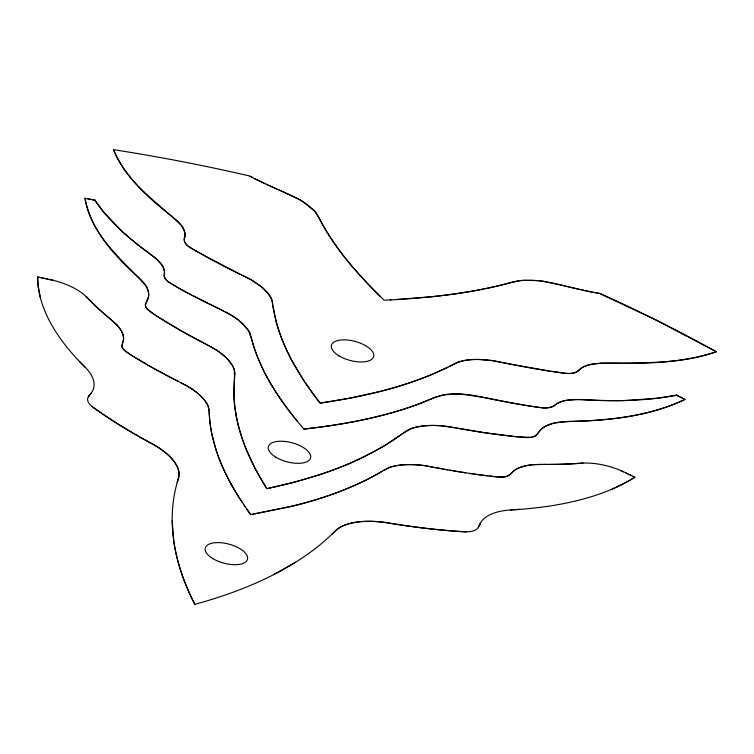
<?xml version="1.0" encoding="UTF-8"?>
<svg xmlns="http://www.w3.org/2000/svg" width="754" height="754" viewBox="0 0 754 754"><rect width="100%" height="100%" fill="white"/><g stroke="black" fill="none" stroke-linecap="round" stroke-linejoin="round"><path stroke-width="1.13" d="M205.465 343.928L216.615 350.224A65.626 29.585 15 0 1 221.714 353.909L223.184 355.106A59.18 26.682 15 0 1 228.245 359.95L231.978 364.842A56.635 25.532 15 0 1 234.211 369.535C235.239 384.229 232.326 399.422 236.011 414.106M234.918 373.927L234.494 379.008A567.8 256.011 15 0 0 234.701 404.757A593.323 267.519 15 0 0 237.764 422.74A585.556 264.013 15 0 0 246.699 450.402L255.568 469.29L266.803 488.677L294.126 482.221L319.385 474.775A585.556 264.013 15 0 0 353.72 461.627L374.248 451.552A567.809 256.011 15 0 0 400.892 434.813L401.486 434.37M164.363 273.702L164.278 274.296A44.156 19.906 15 0 0 164.183 275.71L164.532 277.378M177.265 482.192L178.632 477.574A65.419 29.5 15 0 0 152.261 443.889L147.841 441.495M122.921 341.816L121.96 345.784M122.534 342.844L122.044 346.416A18.021 8.124 15 0 0 122.666 348.009L123.015 348.593A17.078 7.7 15 0 0 124.372 350.242L132.619 356.02M122.666 342.495L122.977 341.666A50.622 22.827 15 0 0 122.591 333.654A54.985 24.797 15 0 0 116.889 324.993L109.726 318.499M479.912 524.219L480.458 523.106M479.846 524.35L478.724 526.622M478.507 527.037L478.262 527.517M147.2 300.205L145.447 303.862A19.086 8.605 15 0 0 147.369 309.272L156.248 315.785M538.45 432.796C533.964 439.686 524.124 437.329 517.272 436.811M88.341 396.821L88.868 396.114M539.035 431.901L540.345 430.185A52.554 23.694 15 0 1 543.973 427.169L545.095 426.5A59.312 26.739 15 0 1 549.016 424.681A55.353 24.957 15 0 1 555.161 422.881L558.705 422.231A59.83 26.974 15 0 1 566.631 421.505L572.776 421.354M91.451 392.711L90.669 393.739M88.576 396.5L89.688 395.021M88.963 395.982L91.093 393.202A65.523 29.538 15 0 0 84.702 366.764A327.651 147.727 15 0 1 37.7 276.954L38.69 277.161M89.783 394.889L90.565 393.871M511.73 472.928L512.381 472.221A50.622 22.827 15 0 1 521.57 466.962M512.098 472.532C506.99 479.195 497.631 476.867 490.524 476.17M512.249 472.362L508.102 475.84A18.021 8.124 15 0 1 506.047 476.547L505.218 476.735A17.078 7.7 15 0 1 502.635 477.056L493.022 476.481M332.099 534.105L335.964 530.316M579.157 369.912L577.837 371.109M579.336 369.743L582.719 367.236L587.243 365.294M401.986 433.993L405.313 431.59A59.387 26.776 15 0 1 409.516 429.271A59.132 26.663 15 0 1 423.145 425.953M401.863 434.087L410.826 428.762A56.625 25.532 15 0 1 417.122 426.924L424.596 425.793A59.17 26.682 15 0 1 432.89 425.426L435.086 425.463A65.626 29.595 15 0 1 442.221 425.869L458.658 428.423A367.65 165.767 15 0 0 499.44 434.766L516.697 436.755M577.63 371.27L576.97 371.731A17.361 7.823 15 0 1 568.016 373.503A36.041 16.249 15 0 1 562.267 372.891L561.287 372.778M400.987 434.738L383.409 446.349L363.767 456.943A588.045 265.135 15 0 1 318.763 474.982L314.164 476.443M295.615 562.22L273.749 574.595M382.108 471.278L387.688 468.225A48.171 21.725 15 0 1 390.657 467.094A56.673 25.551 15 0 1 412.41 464.671M382.193 471.231L381.119 471.872A532.578 240.13 15 0 1 344.691 489.563L338.763 491.9M381.958 471.373L374.766 475.491A525.444 236.907 15 0 1 357.509 484.106L344.776 489.553M383.616 470.373L389.648 467.433M451.684 365.219L452.202 364.945M452.72 364.672C464.162 358.339 477.923 358.989 490.524 360.365A46.654 21.037 15 0 1 494.266 360.93L499.054 361.835M451.156 365.492L449.516 366.34M447.867 367.17L432.937 374.022A534.256 240.884 15 0 1 413.06 381.637A537.706 242.439 15 0 1 380.563 391.354L351.175 397.905L320.064 403.107L305.059 382.438L292.552 361.845A535.962 241.657 15 0 1 276.115 321.44L272.967 305.747M431.533 398.809L435.322 397.235M431.279 398.923L429.912 399.507M612.276 489.035L624.246 483.333A327.019 147.445 15 0 0 634.859 477.159L633.134 476.339M429.365 399.743L429.092 399.856A490.025 220.941 15 0 1 391.807 412.74M435.831 397.038L443.927 394.889L454.134 394.04A56.739 25.579 15 0 1 467.697 394.662L470.477 395.002M312.618 476.924L301.628 480.175M587.894 365.087L601.24 363.013M300.026 480.618L293.579 482.362A645.236 290.921 15 0 1 266.803 488.667A605.971 273.221 15 0 1 235.748 414.069M391.844 412.758C363.098 420.883 333.551 425.756 303.9 429.083C280.554 401.825 259.263 371.1 250.78 335.728A79.424 35.815 15 0 0 250.055 333.654M295.116 505.472L250.639 514.643L246.341 508.601M484.963 288.725L487.885 288.122A437.527 197.275 15 0 0 510.76 282.599L514.916 281.544A47.662 21.489 15 0 1 524.341 280.309L537.809 280.648A47.898 21.593 15 0 1 542.889 281.233L560.608 284.946M483.484 289.018L477.555 290.167M476.057 290.45L471.401 291.28M679.684 396.745L676.508 395.153L657.271 398.235L625.019 400.553A273.316 123.232 15 0 1 589.562 400.025M469.855 291.553L463.578 292.59A525.472 236.926 15 0 1 431.495 296.737L396.048 299.583M303.9 429.083C341.326 424.87 378.734 418.234 414.304 405.595C427.49 401.175 439.959 393.239 454.389 394.031A54.26 24.467 15 0 1 461.816 394.163L483.06 397.349M580.439 463.258L582.993 463.097M579.93 463.295L577.102 463.493A297.642 134.203 15 0 1 549.43 464.426L547.649 464.426M519.6 509.365L514.228 509.732M510.505 509.949L513.088 509.798M390.11 299.922C423.673 298.122 457.254 294.739 490.138 287.642A433.55 195.475 15 0 0 510.826 282.58L519.186 280.78A44.175 19.915 15 0 1 522.974 280.403L531.41 280.299M391.024 299.875L384.106 300.224L367.905 283.928L353.089 267.547A520.863 234.843 15 0 1 339.922 251.129L333.965 242.816M585.321 420.968C619.336 419.224 653.982 414.323 684.943 399.413L683.369 398.612M584.312 421.005L574.039 421.326M601.701 362.994L612.455 363.155M570.712 421.392L555.264 422.853A55.306 24.939 15 0 0 549.016 424.681L546.235 425.897A53.807 24.26 15 0 0 539.364 431.392L535.321 435.897A18.935 8.539 15 0 1 530.562 437.358L514.737 436.547M571.909 421.363C610.354 420.44 649.825 416.104 684.943 399.413L676.508 395.153M576.047 399.507L583.059 399.686M542.239 464.389L536.028 464.502A48.115 21.696 15 0 0 533.549 464.662A59.924 27.021 15 0 0 530.326 465.011M543.596 464.398L548.808 464.426A297.283 134.033 15 0 0 580.948 463.22A43.685 19.698 15 0 1 623.228 471.655L627.931 473.87M546.339 464.417L545.406 464.407M544.916 464.407L533.53 464.662A54.985 24.797 15 0 0 521.504 466.924M465.906 531.834L464.945 531.815A19.858 8.954 15 0 1 464.37 531.787L455.982 531.221A371.845 167.661 15 0 1 393.296 523.776L387.924 522.899A65.419 29.5 15 0 0 336.011 530.335M623.19 363.409C654.5 363.626 686.366 361.571 716.3 351.75L656.074 320.045L599.477 293.438M622.276 363.4L614.887 363.239M531.645 280.299L533.087 280.347A52.356 23.61 15 0 1 537.451 280.611A48.011 21.649 15 0 1 543.106 281.27L552.597 283.052A117.586 53.016 15 0 1 556.48 283.947L569.524 287.095M602.342 400.534L578.337 399.526L565.773 400.431A45.89 20.688 15 0 0 560.552 401.901A42.441 19.133 15 0 0 556.763 403.72C549.704 410.421 539.355 407.245 530.844 406.189M614.397 363.221L612.945 363.174M412.372 464.605L414.248 464.681A65.174 29.387 15 0 1 418.988 465.011A52.205 23.534 15 0 1 426.038 465.868L428.526 466.302M583.85 399.724L586.226 399.846M587.017 399.884L589.034 399.997M542.861 407.763L540.486 407.546M419.582 465.058L420.76 465.18A49.274 22.215 15 0 1 425.133 465.736L431.844 466.914M514.454 436.519L512.786 436.34M512.22 436.274L485.199 432.805L457.914 428.281M490.27 476.142L487.725 475.84M489.949 476.104L490.977 476.226M485.868 475.614L486.905 475.736M487.942 475.868L484.831 475.482M492.569 476.424L491.288 476.264M485.51 475.567L481.052 475.001M539.251 407.405L533.097 406.529M484.398 475.425L482.174 475.143M481.712 475.086L475.472 474.247M480.666 474.954L469.648 473.418M556.678 372.118L557.658 372.259M556.433 372.09L552.475 371.524M470.741 395.039L471.514 395.153A59.208 26.692 15 0 1 477.697 396.246L520.59 404.549M473.229 473.936L474.351 474.096M558.855 372.429L560.806 372.702M557.706 372.269C565.085 373.239 574.595 375.643 580.118 369.026A42.215 19.038 15 0 1 583.596 366.774L588.214 364.993A47.747 21.527 15 0 1 593.935 363.711C634.859 361.75 676.875 365.878 716.3 351.75A881.577 397.481 15 0 0 600.354 293.589M558.62 372.391L551.221 371.336M472.108 473.776L460.967 472.098M551.975 371.449L542.512 369.997A374.455 168.83 15 0 1 505.369 363.155L502.927 362.655M549.496 371.081L504.831 363.051M531.542 406.293L526.82 405.567M465.652 472.824L449.591 470.204M529.044 405.916L530.392 406.123M528.601 405.841L517.809 404.078A375.737 169.414 15 0 1 484.03 397.556M525.038 405.275L525.934 405.426M459.638 471.891L453.616 470.901M523.267 404.992L524.153 405.134M521.485 404.7L522.371 404.841M452.032 470.628L446.575 469.676M598.195 293.202L598.912 293.334M599.628 293.457L596.753 292.948M597.771 293.127L594.227 292.486M447.546 469.846L435.001 467.527M444.558 469.318L445.567 469.497M595.321 292.693L596.112 292.835M454.474 427.65L449.799 426.839A58.199 26.239 15 0 0 423.248 426.048M442.551 468.95L443.55 469.129M594.538 292.543L589.939 291.666M455.642 427.867L456.792 428.074M440.534 468.573L441.542 468.762M86.22 198.5L84.985 198.274C91.234 230.922 114.919 256.379 139.028 277.755A61.668 27.804 15 0 1 144.174 283.24M430.185 466.603L431.015 466.764M439.026 468.3L437.518 468.008M592.427 292.156L584.736 290.554M87.464 198.736L93.034 199.801M178.538 288L168.255 281.742A17.681 7.974 15 0 1 165.305 278.81L164.231 276.181L164.447 272.203A42.422 19.123 15 0 0 163.844 268.914A45.834 20.669 15 0 0 161.94 265.05L156.841 259.329L146.794 251.582A273.334 123.241 15 0 1 123.034 232.251L104.316 212.845L94.891 200.159L84.985 198.274C90.97 235.663 122.054 259.14 145.729 285.549A55.306 24.939 15 0 1 147.944 290.205A59.312 26.739 15 0 1 148.642 293.57L148.689 294.635A52.554 23.694 15 0 1 147.954 298.622L145.352 305.134A18.925 8.53 15 0 0 146.955 308.725L152.12 313.136L169.98 324.295A367.65 165.767 15 0 0 203.212 342.778L206.313 344.371M431.486 466.849L432.617 467.065M436.01 467.725L436.509 467.819M93.647 199.923L94.891 200.159M432.296 467.009L435.51 467.631M589.769 291.638L587.309 291.11M500.034 362.043L501.014 362.24M503.861 362.844L492.343 360.619L479.61 359.507A55.523 25.033 15 0 0 473.908 359.535A60.028 27.069 15 0 0 468.564 359.922L465.322 360.365A50.329 22.695 15 0 0 460.901 361.307A46.003 20.744 15 0 0 457.113 362.57C414.662 384.992 367.33 396.331 320.064 403.107C296.614 373.258 276.709 338.763 272.081 300.526A45.985 20.735 15 0 0 271.383 298.612A50.339 22.695 15 0 0 268.971 294.522L262.411 287.613L253.203 280.997A46.607 21.018 15 0 0 249.442 278.848L245.37 276.784M40.669 277.585L43.647 278.226M45.626 278.65L47.587 279.074M586.414 290.921L581.975 289.951M49.048 279.385L49.538 279.498M50.075 279.611L51.046 279.819A44.382 20.009 15 0 1 53.477 280.384M583.059 290.186L583.898 290.375M582.211 289.998L568.846 286.935M580.542 289.63L570.514 287.331M567.743 286.671L565.632 286.171M563.568 285.672L564.605 285.917M561.466 285.153L562.531 285.417M281.6 191.139L289.753 194.72M280.667 190.734L299.706 199.706A47.936 21.612 15 0 1 303.636 202.138L313.589 210.206A44.147 19.906 15 0 1 315.69 212.553L319.338 218.424M281.044 190.894L266.398 184.315M279.734 190.319L277.83 189.49M276.841 189.047L269.367 185.673M290.62 195.116L299.526 199.612A48.049 21.668 15 0 1 303.9 202.317A52.356 23.61 15 0 1 307.029 204.57L308.018 205.333M268.273 185.173L257.548 180.14M265.125 183.722L256.313 179.518M623.586 471.825L622.766 471.438A42.083 18.973 15 0 0 621.004 470.647M625.782 472.862L634.859 477.159A327.651 147.727 15 0 1 511.598 509.883A65.532 29.547 15 0 0 480.185 523.644L478.375 527.319A21.847 9.849 15 0 1 463.927 531.759A371.892 167.68 15 0 1 388.96 523.069A65.532 29.547 15 0 0 335.304 530.957A655.311 295.464 15 0 1 194.815 604.331A655.235 295.427 15 0 1 173.769 541.08L172.195 520.854M629.665 474.69L631.4 475.51M219.263 308.914L232.081 315.672A56.71 25.57 15 0 1 241.629 322.778L242.119 323.259A56.814 25.617 15 0 1 250.337 333.683M241.186 274.786L250.997 279.696L260.488 286.03A55.532 25.042 15 0 1 265.314 290.299A60.047 27.069 15 0 1 267.302 292.439L270.611 297.057L272.392 301.77M241.968 275.153L239.847 274.145A374.465 168.839 15 0 1 208.472 258.009L195.493 250.648M243.665 275.964L244.522 276.379M240.338 274.381L200.809 253.712M180.376 382.485L186.031 385.417A51.197 23.082 15 0 1 191.544 388.753A65.174 29.387 15 0 1 194.984 391.175L196.285 392.165A57.568 25.956 15 0 1 201.987 397.283A56.324 25.4 15 0 1 208.198 406.331A48.171 21.725 15 0 1 208.735 408.225L209.235 413.465M256.775 179.754L254.484 178.585M178.472 381.524L172.911 378.706M682.841 398.348L680.73 397.283M176.747 380.657L185.918 385.351A49.717 22.413 15 0 1 190.215 387.886L192.025 389.073M176.323 380.44L152.949 367.99M255.465 179.094L256.049 179.386M255.097 178.896L249.357 175.918A881.577 397.481 15 0 0 113.543 149.669C124.674 175.965 146.153 195.993 168.114 213.457M206.803 344.625L209.226 345.879A59.707 26.918 15 0 1 228.547 360.28A57.935 26.117 15 0 1 235.012 373.946M203.882 343.117L181.365 330.94L159.895 318.094M171.215 377.829L172.063 378.263M252.364 177.492L249.951 176.229M170.366 377.386L167.831 376.067M166.153 375.181L154.57 368.894M188.754 293.598L224.664 311.525A57.059 25.73 15 0 1 229.093 313.871L236.464 318.612A54.269 24.467 15 0 1 241.459 322.646L248.556 330.686L251.845 339.8M188.019 293.202L184.344 291.214M183.618 290.818L179.254 288.405M178.34 287.887L189.593 294.051A375.699 169.396 15 0 0 218.424 308.509M177.812 287.594L172.138 284.324M147.737 365.03L153.128 368.084M149.528 366.058L151.318 367.075M200.413 253.485L198.82 252.571M195.295 250.535L192.562 248.961A58.284 26.277 15 0 1 191.422 248.283L191.054 248.057A28.595 12.893 15 0 1 188.585 246.417C185.456 244.494 182.986 240.649 184.787 237.001A45.853 20.669 15 0 0 183.363 228.632M196.191 251.054C191.111 248.094 181.61 243.985 184.9 236.511A42.224 19.038 15 0 0 184.947 233.109L183.75 229.386A47.756 21.527 15 0 0 181.318 225.371C157.143 201.695 126.276 182.751 113.543 149.669M198.425 252.345L197.039 251.544M148.104 365.238L135.013 357.49M146.842 364.512L132.864 356.161M196.257 251.091L196.841 251.431M133.213 356.378L127.709 352.938A19.51 8.794 15 0 1 121.686 345.737M134.815 357.368L134.212 356.991M159.678 317.962L156.691 316.067M171.186 283.74L169.405 282.571A19.142 8.633 15 0 1 167.124 280.818L166.728 280.431A16.645 7.502 15 0 1 164.504 277.378M169.791 214.749L175.484 219.273A47.766 21.536 15 0 1 177.84 221.422A52.912 23.855 15 0 1 183.458 228.632M169.452 214.494L168.444 213.721M137.897 244.833L151.95 255.389A84.552 38.124 15 0 1 156.182 258.745A44.26 19.953 15 0 1 164.495 273.73M308.179 205.465L312.769 209.395A46.955 21.169 15 0 1 317.377 214.918L319.319 218.377A434.304 195.814 15 0 0 327.651 233.165C342.241 256.643 360.855 277.34 380.487 296.699M92.035 406.5L92.685 407.028A19.906 8.973 15 0 0 93.091 407.33L99.17 411.609A371.845 167.661 15 0 0 147.888 441.505M86.145 296.52L87.332 297.707A297.283 134.033 15 0 0 107.153 316.35L109.99 318.725M109.085 317.981L107.624 316.755M110.282 318.97L111.177 319.715M111.479 319.969L115.437 323.485A48.115 21.696 15 0 1 116.889 324.965M107.351 316.52L106.738 316.001A297.642 134.203 15 0 1 89.585 300.045L87.332 297.707M85.353 367.415L79.99 361.986M297.594 421.59C284.399 405.482 272.326 388.319 263.118 369.592M144.118 283.24L145.776 285.634A55.353 24.957 15 0 1 147.963 290.271A59.623 26.88 15 0 1 148.51 292.561A54.542 24.59 15 0 1 147.218 300.205M333.277 241.798L330.572 237.755M243.589 504.586L244.956 506.594M242.251 502.569L233.533 488.517A550.354 248.141 15 0 1 216.341 450.864M329.913 236.747L328.621 234.73M230.969 483.964L238.622 496.952L250.639 514.643L288.754 507.027A550.354 248.141 15 0 0 338.791 491.919M216.37 450.864L212.128 435.369A525.444 236.907 15 0 1 209.697 420.157L209.197 412.391M251.911 340.035L252.024 340.488A490.26 221.045 15 0 0 263.165 369.592M40.254 297.255L38.294 286.888A327.019 147.445 15 0 1 37.7 276.954L50.98 279.809A43.685 19.698 15 0 1 87.36 297.736M272.439 302.005L272.797 304.352M209.131 410.996L208.255 406.623A56.201 25.344 15 0 0 202.572 397.923M209.244 413.786L209.273 414.257A537.385 242.298 15 0 0 231.148 483.983M512.173 472.324A51.517 23.233 15 0 1 530.373 465.048M116.757 324.974A52.299 23.581 15 0 1 123.1 341.873M194.824 604.331A655.311 295.464 15 0 1 178.415 478.356A65.532 29.547 15 0 0 151.413 443.427A371.892 167.68 15 0 1 93.373 407.528A21.847 9.849 15 0 1 88.501 396.595M138.076 244.796A258.839 116.71 15 0 1 94.731 200.159M676.621 395.237A258.867 116.719 15 0 1 602.258 400.421M553.964 405.982A19.152 8.633 15 0 1 542.927 407.886M553.738 405.878A40.735 18.369 15 0 0 554.529 405.322L555.283 404.738A44.005 19.84 15 0 1 576.018 399.469M328.64 234.73A438.526 197.718 15 0 1 319.319 218.424M344.729 489.582A547.008 246.633 15 0 1 295.116 505.472M389.601 467.405A56.201 25.344 15 0 1 403.267 464.822A59.971 27.04 15 0 1 419.582 465.077M192.016 389.073A59.689 26.918 15 0 1 202.628 397.923M212.835 558.601A21.847 9.849 15 0 0 247.331 559.732A21.847 9.849 15 0 0 218.933 542.597A21.847 9.849 15 0 0 212.835 558.601M275.936 457.235A21.847 9.849 15 0 0 310.422 458.366A21.847 9.849 15 0 0 282.034 441.231A21.847 9.849 15 0 0 275.936 457.235M339.027 355.869A21.847 9.849 15 0 0 373.513 356.991A21.847 9.849 15 0 0 345.125 339.865A21.847 9.849 15 0 0 339.027 355.869"/></g></svg>
